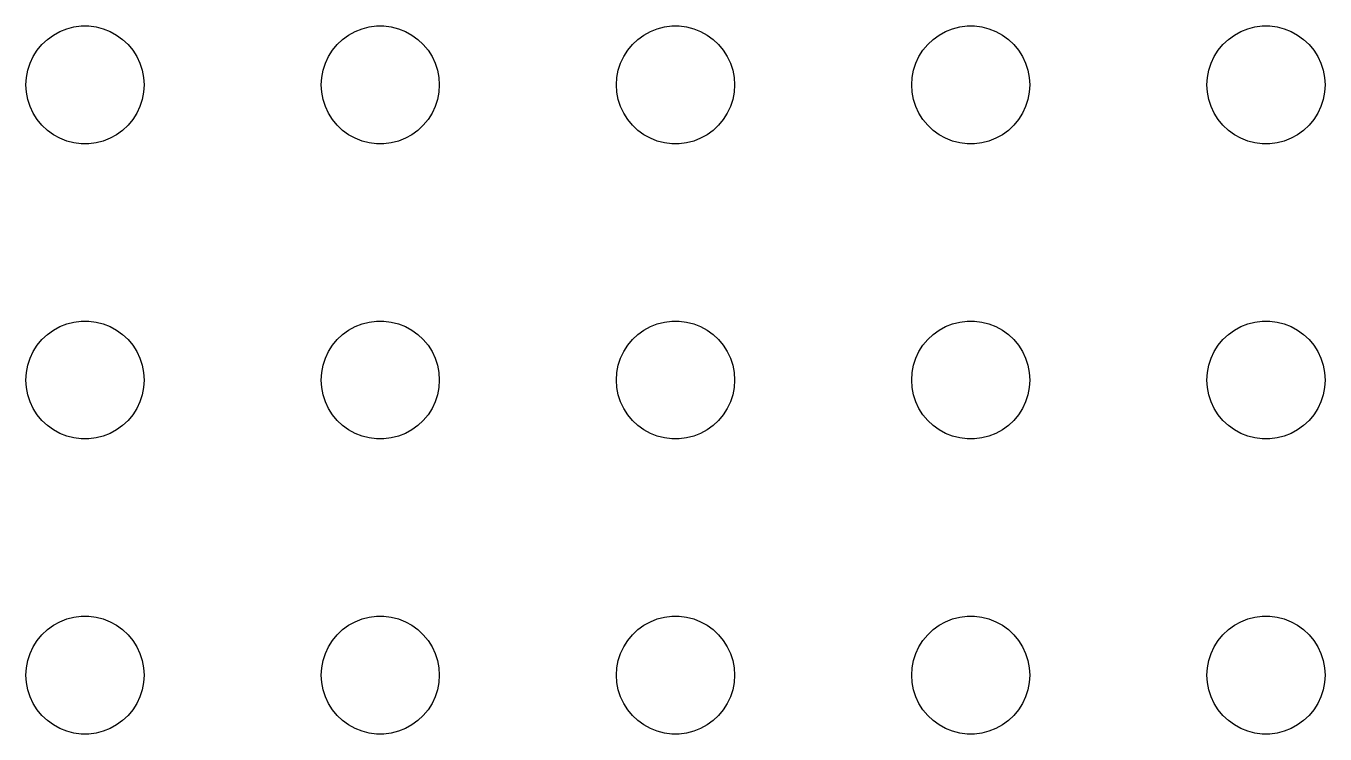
# Model space of a CAD drawing. Header units: metres. Extents: x -134 to 134, y 290 to 736.
# Drawn here: x -69 to -36, y 432 to 450 of the extents above; entities that cross this region are included whole.
import ezdxf

# ---------------------------------------------------------------- set-up
doc = ezdxf.new("R2010")
doc.units = ezdxf.units.M

msp = doc.modelspace()

# ---------------------------------------------------------------- linework, layer by layer
for p, q in [((-68.3037, 449.766), (-68.1387, 449.857)), ((-68.1387, 449.857), (-67.9635, 449.927)), ((-67.9635, 449.927), (-67.7811, 449.973)), ((-67.7811, 449.973), (-67.5942, 449.997)), ((-67.5942, 449.997), (-67.4058, 449.997)), ((-67.4058, 449.997), (-67.2189, 449.973)), ((-67.2189, 449.973), (-67.0365, 449.927)), ((-67.0365, 449.927), (-66.8613, 449.857)), ((-66.8613, 449.857), (-66.6963, 449.766)), ((-60.8037, 449.766), (-60.6387, 449.857)), ((-60.6387, 449.857), (-60.4635, 449.927)), ((-60.4635, 449.927), (-60.2811, 449.973)), ((-60.2811, 449.973), (-60.0942, 449.997)), ((-60.0942, 449.997), (-59.9058, 449.997)), ((-59.9058, 449.997), (-59.7189, 449.973)), ((-59.7189, 449.973), (-59.5365, 449.927)), ((-59.5365, 449.927), (-59.3613, 449.857)), ((-59.3613, 449.857), (-59.1963, 449.766)), ((-53.3037, 449.766), (-53.1387, 449.857)), ((-53.1387, 449.857), (-52.9635, 449.927)), ((-52.9635, 449.927), (-52.7811, 449.973)), ((-52.7811, 449.973), (-52.5942, 449.997)), ((-52.5942, 449.997), (-52.4058, 449.997)), ((-52.4058, 449.997), (-52.2189, 449.973)), ((-52.2189, 449.973), (-52.0365, 449.927)), ((-52.0365, 449.927), (-51.8613, 449.857)), ((-51.8613, 449.857), (-51.6963, 449.766)), ((-45.8037, 449.766), (-45.6387, 449.857)), ((-45.6387, 449.857), (-45.4635, 449.927)), ((-45.4635, 449.927), (-45.2811, 449.973)), ((-45.2811, 449.973), (-45.0942, 449.997)), ((-45.0942, 449.997), (-44.9058, 449.997)), ((-44.9058, 449.997), (-44.7189, 449.973)), ((-44.7189, 449.973), (-44.5365, 449.927)), ((-44.5365, 449.927), (-44.3613, 449.857)), ((-44.3613, 449.857), (-44.1963, 449.766)), ((-38.3037, 449.766), (-38.1387, 449.857)), ((-38.1387, 449.857), (-37.9635, 449.927)), ((-37.9635, 449.927), (-37.7811, 449.973)), ((-37.7811, 449.973), (-37.5942, 449.997)), ((-37.5942, 449.997), (-37.4058, 449.997)), ((-37.4058, 449.997), (-37.2189, 449.973)), ((-37.2189, 449.973), (-37.0365, 449.927)), ((-37.0365, 449.927), (-36.8613, 449.857)), ((-36.8613, 449.857), (-36.6963, 449.766)), ((-68.7135, 449.382), (-68.5934, 449.527)), ((-68.5934, 449.527), (-68.4561, 449.656)), ((-68.4561, 449.656), (-68.3037, 449.766)), ((-66.6963, 449.766), (-66.5439, 449.656)), ((-66.5439, 449.656), (-66.4065, 449.527)), ((-66.4065, 449.527), (-66.2865, 449.382)), ((-61.2135, 449.382), (-61.0934, 449.527)), ((-61.0934, 449.527), (-60.9561, 449.656)), ((-60.9561, 449.656), (-60.8037, 449.766)), ((-59.1963, 449.766), (-59.0439, 449.656)), ((-59.0439, 449.656), (-58.9065, 449.527)), ((-58.9065, 449.527), (-58.7865, 449.382)), ((-53.7135, 449.382), (-53.5934, 449.527)), ((-53.5934, 449.527), (-53.4561, 449.656)), ((-53.4561, 449.656), (-53.3037, 449.766)), ((-51.6963, 449.766), (-51.5439, 449.656)), ((-51.5439, 449.656), (-51.4065, 449.527)), ((-51.4065, 449.527), (-51.2865, 449.382)), ((-46.2135, 449.382), (-46.0934, 449.527)), ((-46.0934, 449.527), (-45.9561, 449.656)), ((-45.9561, 449.656), (-45.8037, 449.766)), ((-44.1963, 449.766), (-44.0439, 449.656)), ((-44.0439, 449.656), (-43.9065, 449.527)), ((-43.9065, 449.527), (-43.7865, 449.382)), ((-38.7135, 449.382), (-38.5934, 449.527)), ((-38.5934, 449.527), (-38.4561, 449.656)), ((-38.4561, 449.656), (-38.3037, 449.766)), ((-36.6963, 449.766), (-36.5439, 449.656)), ((-36.5439, 449.656), (-36.4065, 449.527)), ((-36.4065, 449.527), (-36.2865, 449.382)), ((-68.8947, 449.052), (-68.8145, 449.223)), ((-68.8145, 449.223), (-68.7135, 449.382)), ((-66.2865, 449.382), (-66.1855, 449.223)), ((-66.1855, 449.223), (-66.1053, 449.052)), ((-61.3947, 449.052), (-61.3145, 449.223)), ((-61.3145, 449.223), (-61.2135, 449.382)), ((-58.7865, 449.382), (-58.6855, 449.223)), ((-58.6855, 449.223), (-58.6053, 449.052)), ((-53.8947, 449.052), (-53.8145, 449.223)), ((-53.8145, 449.223), (-53.7135, 449.382)), ((-51.2865, 449.382), (-51.1855, 449.223)), ((-51.1855, 449.223), (-51.1053, 449.052)), ((-46.3947, 449.052), (-46.3145, 449.223)), ((-46.3145, 449.223), (-46.2135, 449.382)), ((-43.7865, 449.382), (-43.6855, 449.223)), ((-43.6855, 449.223), (-43.6053, 449.052)), ((-38.8947, 449.052), (-38.8145, 449.223)), ((-38.8145, 449.223), (-38.7135, 449.382)), ((-36.2865, 449.382), (-36.1855, 449.223)), ((-36.1855, 449.223), (-36.1053, 449.052)), ((-68.9882, 448.688), (-68.9529, 448.873)), ((-68.9529, 448.873), (-68.8947, 449.052)), ((-66.1053, 449.052), (-66.0471, 448.873)), ((-66.0471, 448.873), (-66.0118, 448.688)), ((-61.4882, 448.688), (-61.4529, 448.873)), ((-61.4529, 448.873), (-61.3947, 449.052)), ((-58.6053, 449.052), (-58.5471, 448.873)), ((-58.5471, 448.873), (-58.5118, 448.688)), ((-53.9882, 448.688), (-53.9529, 448.873)), ((-53.9529, 448.873), (-53.8947, 449.052)), ((-51.1053, 449.052), (-51.0471, 448.873)), ((-51.0471, 448.873), (-51.0118, 448.688)), ((-46.4882, 448.688), (-46.4529, 448.873)), ((-46.4529, 448.873), (-46.3947, 449.052)), ((-43.6053, 449.052), (-43.5471, 448.873)), ((-43.5471, 448.873), (-43.5118, 448.688)), ((-38.9882, 448.688), (-38.9529, 448.873)), ((-38.9529, 448.873), (-38.8947, 449.052)), ((-36.1053, 449.052), (-36.0471, 448.873)), ((-36.0471, 448.873), (-36.0118, 448.688)), ((-69, 448.5), (-68.9882, 448.688)), ((-68.9882, 448.312), (-69, 448.5)), ((-66.0118, 448.688), (-66, 448.5)), ((-66, 448.5), (-66.0118, 448.312)), ((-61.5, 448.5), (-61.4882, 448.688)), ((-61.4882, 448.312), (-61.5, 448.5)), ((-58.5118, 448.688), (-58.5, 448.5)), ((-58.5, 448.5), (-58.5118, 448.312)), ((-54, 448.5), (-53.9882, 448.688)), ((-53.9882, 448.312), (-54, 448.5)), ((-51.0118, 448.688), (-51, 448.5)), ((-51, 448.5), (-51.0118, 448.312)), ((-46.5, 448.5), (-46.4882, 448.688)), ((-46.4882, 448.312), (-46.5, 448.5)), ((-43.5118, 448.688), (-43.5, 448.5)), ((-43.5, 448.5), (-43.5118, 448.312)), ((-39, 448.5), (-38.9882, 448.688)), ((-38.9882, 448.312), (-39, 448.5)), ((-36.0118, 448.688), (-36, 448.5)), ((-36, 448.5), (-36.0118, 448.312)), ((-68.9529, 448.127), (-68.9882, 448.312)), ((-66.0118, 448.312), (-66.0471, 448.127)), ((-61.4529, 448.127), (-61.4882, 448.312)), ((-58.5118, 448.312), (-58.5471, 448.127)), ((-53.9529, 448.127), (-53.9882, 448.312)), ((-51.0118, 448.312), (-51.0471, 448.127)), ((-46.4529, 448.127), (-46.4882, 448.312)), ((-43.5118, 448.312), (-43.5471, 448.127)), ((-38.9529, 448.127), (-38.9882, 448.312)), ((-36.0118, 448.312), (-36.0471, 448.127)), ((-68.8947, 447.948), (-68.9529, 448.127)), ((-68.8145, 447.777), (-68.8947, 447.948)), ((-66.1053, 447.948), (-66.1855, 447.777)), ((-66.0471, 448.127), (-66.1053, 447.948)), ((-61.3947, 447.948), (-61.4529, 448.127)), ((-61.3145, 447.777), (-61.3947, 447.948)), ((-58.6053, 447.948), (-58.6855, 447.777)), ((-58.5471, 448.127), (-58.6053, 447.948)), ((-53.8947, 447.948), (-53.9529, 448.127)), ((-53.8145, 447.777), (-53.8947, 447.948)), ((-51.1053, 447.948), (-51.1855, 447.777)), ((-51.0471, 448.127), (-51.1053, 447.948)), ((-46.3947, 447.948), (-46.4529, 448.127)), ((-46.3145, 447.777), (-46.3947, 447.948)), ((-43.6053, 447.948), (-43.6855, 447.777)), ((-43.5471, 448.127), (-43.6053, 447.948)), ((-38.8947, 447.948), (-38.9529, 448.127)), ((-38.8145, 447.777), (-38.8947, 447.948)), ((-36.1053, 447.948), (-36.1855, 447.777)), ((-36.0471, 448.127), (-36.1053, 447.948)), ((-68.7135, 447.618), (-68.8145, 447.777)), ((-68.5934, 447.473), (-68.7135, 447.618)), ((-66.2865, 447.618), (-66.4065, 447.473)), ((-66.1855, 447.777), (-66.2865, 447.618)), ((-61.2135, 447.618), (-61.3145, 447.777)), ((-61.0934, 447.473), (-61.2135, 447.618)), ((-58.7865, 447.618), (-58.9065, 447.473)), ((-58.6855, 447.777), (-58.7865, 447.618)), ((-53.7135, 447.618), (-53.8145, 447.777)), ((-53.5934, 447.473), (-53.7135, 447.618)), ((-51.2865, 447.618), (-51.4065, 447.473)), ((-51.1855, 447.777), (-51.2865, 447.618)), ((-46.2135, 447.618), (-46.3145, 447.777)), ((-46.0934, 447.473), (-46.2135, 447.618)), ((-43.7865, 447.618), (-43.9065, 447.473)), ((-43.6855, 447.777), (-43.7865, 447.618)), ((-38.7135, 447.618), (-38.8145, 447.777)), ((-38.5934, 447.473), (-38.7135, 447.618)), ((-36.2865, 447.618), (-36.4065, 447.473)), ((-36.1855, 447.777), (-36.2865, 447.618)), ((-68.4561, 447.344), (-68.5934, 447.473)), ((-68.3037, 447.234), (-68.4561, 447.344)), ((-68.1387, 447.143), (-68.3037, 447.234)), ((-66.6963, 447.234), (-66.8613, 447.143)), ((-66.5439, 447.344), (-66.6963, 447.234)), ((-66.4065, 447.473), (-66.5439, 447.344)), ((-60.9561, 447.344), (-61.0934, 447.473)), ((-60.8037, 447.234), (-60.9561, 447.344)), ((-60.6387, 447.143), (-60.8037, 447.234)), ((-59.1963, 447.234), (-59.3613, 447.143)), ((-59.0439, 447.344), (-59.1963, 447.234)), ((-58.9065, 447.473), (-59.0439, 447.344)), ((-53.4561, 447.344), (-53.5934, 447.473)), ((-53.3037, 447.234), (-53.4561, 447.344)), ((-53.1387, 447.143), (-53.3037, 447.234)), ((-51.6963, 447.234), (-51.8613, 447.143)), ((-51.5439, 447.344), (-51.6963, 447.234)), ((-51.4065, 447.473), (-51.5439, 447.344)), ((-45.9561, 447.344), (-46.0934, 447.473)), ((-45.8037, 447.234), (-45.9561, 447.344)), ((-45.6387, 447.143), (-45.8037, 447.234)), ((-44.1963, 447.234), (-44.3613, 447.143)), ((-44.0439, 447.344), (-44.1963, 447.234)), ((-43.9065, 447.473), (-44.0439, 447.344)), ((-38.4561, 447.344), (-38.5934, 447.473)), ((-38.3037, 447.234), (-38.4561, 447.344)), ((-38.1387, 447.143), (-38.3037, 447.234)), ((-36.6963, 447.234), (-36.8613, 447.143)), ((-36.5439, 447.344), (-36.6963, 447.234)), ((-36.4065, 447.473), (-36.5439, 447.344)), ((-67.9635, 447.073), (-68.1387, 447.143)), ((-67.7811, 447.027), (-67.9635, 447.073)), ((-67.5942, 447.003), (-67.7811, 447.027)), ((-67.4058, 447.003), (-67.5942, 447.003)), ((-67.2189, 447.027), (-67.4058, 447.003)), ((-67.0365, 447.073), (-67.2189, 447.027)), ((-66.8613, 447.143), (-67.0365, 447.073)), ((-60.4635, 447.073), (-60.6387, 447.143)), ((-60.2811, 447.027), (-60.4635, 447.073)), ((-60.0942, 447.003), (-60.2811, 447.027)), ((-59.9058, 447.003), (-60.0942, 447.003)), ((-59.7189, 447.027), (-59.9058, 447.003)), ((-59.5365, 447.073), (-59.7189, 447.027)), ((-59.3613, 447.143), (-59.5365, 447.073)), ((-52.9635, 447.073), (-53.1387, 447.143)), ((-52.7811, 447.027), (-52.9635, 447.073)), ((-52.5942, 447.003), (-52.7811, 447.027)), ((-52.4058, 447.003), (-52.5942, 447.003)), ((-52.2189, 447.027), (-52.4058, 447.003)), ((-52.0365, 447.073), (-52.2189, 447.027)), ((-51.8613, 447.143), (-52.0365, 447.073)), ((-45.4635, 447.073), (-45.6387, 447.143)), ((-45.2811, 447.027), (-45.4635, 447.073)), ((-45.0942, 447.003), (-45.2811, 447.027)), ((-44.9058, 447.003), (-45.0942, 447.003)), ((-44.7189, 447.027), (-44.9058, 447.003)), ((-44.5365, 447.073), (-44.7189, 447.027)), ((-44.3613, 447.143), (-44.5365, 447.073)), ((-37.9635, 447.073), (-38.1387, 447.143)), ((-37.7811, 447.027), (-37.9635, 447.073)), ((-37.5942, 447.003), (-37.7811, 447.027)), ((-37.4058, 447.003), (-37.5942, 447.003)), ((-37.2189, 447.027), (-37.4058, 447.003)), ((-37.0365, 447.073), (-37.2189, 447.027)), ((-36.8613, 447.143), (-37.0365, 447.073)), ((-68.4561, 442.156), (-68.3037, 442.266)), ((-68.3037, 442.266), (-68.1387, 442.357)), ((-68.1387, 442.357), (-67.9635, 442.427)), ((-67.9635, 442.427), (-67.7811, 442.473)), ((-67.7811, 442.473), (-67.5942, 442.497)), ((-67.5942, 442.497), (-67.4058, 442.497)), ((-67.4058, 442.497), (-67.2189, 442.473)), ((-67.2189, 442.473), (-67.0365, 442.427)), ((-67.0365, 442.427), (-66.8613, 442.357)), ((-66.8613, 442.357), (-66.6963, 442.266)), ((-66.6963, 442.266), (-66.5439, 442.156)), ((-60.9561, 442.156), (-60.8037, 442.266)), ((-60.8037, 442.266), (-60.6387, 442.357)), ((-60.6387, 442.357), (-60.4635, 442.427)), ((-60.4635, 442.427), (-60.2811, 442.473)), ((-60.2811, 442.473), (-60.0942, 442.497)), ((-60.0942, 442.497), (-59.9058, 442.497)), ((-59.9058, 442.497), (-59.7189, 442.473)), ((-59.7189, 442.473), (-59.5365, 442.427)), ((-59.5365, 442.427), (-59.3613, 442.357)), ((-59.3613, 442.357), (-59.1963, 442.266)), ((-59.1963, 442.266), (-59.0439, 442.156)), ((-53.4561, 442.156), (-53.3037, 442.266)), ((-53.3037, 442.266), (-53.1387, 442.357)), ((-53.1387, 442.357), (-52.9635, 442.427)), ((-52.9635, 442.427), (-52.7811, 442.473)), ((-52.7811, 442.473), (-52.5942, 442.497)), ((-52.5942, 442.497), (-52.4058, 442.497)), ((-52.4058, 442.497), (-52.2189, 442.473)), ((-52.2189, 442.473), (-52.0365, 442.427)), ((-52.0365, 442.427), (-51.8613, 442.357)), ((-51.8613, 442.357), (-51.6963, 442.266)), ((-51.6963, 442.266), (-51.5439, 442.156)), ((-45.9561, 442.156), (-45.8037, 442.266)), ((-45.8037, 442.266), (-45.6387, 442.357)), ((-45.6387, 442.357), (-45.4635, 442.427)), ((-45.4635, 442.427), (-45.2811, 442.473)), ((-45.2811, 442.473), (-45.0942, 442.497)), ((-45.0942, 442.497), (-44.9058, 442.497)), ((-44.9058, 442.497), (-44.7189, 442.473)), ((-44.7189, 442.473), (-44.5365, 442.427)), ((-44.5365, 442.427), (-44.3613, 442.357)), ((-44.3613, 442.357), (-44.1963, 442.266)), ((-44.1963, 442.266), (-44.0439, 442.156)), ((-38.4561, 442.156), (-38.3037, 442.266)), ((-38.3037, 442.266), (-38.1387, 442.357)), ((-38.1387, 442.357), (-37.9635, 442.427)), ((-37.9635, 442.427), (-37.7811, 442.473)), ((-37.7811, 442.473), (-37.5942, 442.497)), ((-37.5942, 442.497), (-37.4058, 442.497)), ((-37.4058, 442.497), (-37.2189, 442.473)), ((-37.2189, 442.473), (-37.0365, 442.427)), ((-37.0365, 442.427), (-36.8613, 442.357)), ((-36.8613, 442.357), (-36.6963, 442.266)), ((-36.6963, 442.266), (-36.5439, 442.156)), ((-68.8145, 441.723), (-68.7135, 441.882)), ((-68.7135, 441.882), (-68.5934, 442.027)), ((-68.5934, 442.027), (-68.4561, 442.156)), ((-66.5439, 442.156), (-66.4065, 442.027)), ((-66.4065, 442.027), (-66.2865, 441.882)), ((-66.2865, 441.882), (-66.1855, 441.723)), ((-61.3145, 441.723), (-61.2135, 441.882)), ((-61.2135, 441.882), (-61.0934, 442.027)), ((-61.0934, 442.027), (-60.9561, 442.156)), ((-59.0439, 442.156), (-58.9065, 442.027)), ((-58.9065, 442.027), (-58.7865, 441.882)), ((-58.7865, 441.882), (-58.6855, 441.723)), ((-53.8145, 441.723), (-53.7135, 441.882)), ((-53.7135, 441.882), (-53.5934, 442.027)), ((-53.5934, 442.027), (-53.4561, 442.156)), ((-51.5439, 442.156), (-51.4065, 442.027)), ((-51.4065, 442.027), (-51.2865, 441.882)), ((-51.2865, 441.882), (-51.1855, 441.723)), ((-46.3145, 441.723), (-46.2135, 441.882)), ((-46.2135, 441.882), (-46.0934, 442.027)), ((-46.0934, 442.027), (-45.9561, 442.156)), ((-44.0439, 442.156), (-43.9065, 442.027)), ((-43.9065, 442.027), (-43.7865, 441.882)), ((-43.7865, 441.882), (-43.6855, 441.723)), ((-38.8145, 441.723), (-38.7135, 441.882)), ((-38.7135, 441.882), (-38.5934, 442.027)), ((-38.5934, 442.027), (-38.4561, 442.156)), ((-36.5439, 442.156), (-36.4065, 442.027)), ((-36.4065, 442.027), (-36.2865, 441.882)), ((-36.2865, 441.882), (-36.1855, 441.723)), ((-68.9529, 441.373), (-68.8947, 441.552)), ((-68.8947, 441.552), (-68.8145, 441.723)), ((-66.1855, 441.723), (-66.1053, 441.552)), ((-66.1053, 441.552), (-66.0471, 441.373)), ((-61.4529, 441.373), (-61.3947, 441.552)), ((-61.3947, 441.552), (-61.3145, 441.723)), ((-58.6855, 441.723), (-58.6053, 441.552)), ((-58.6053, 441.552), (-58.5471, 441.373)), ((-53.9529, 441.373), (-53.8947, 441.552)), ((-53.8947, 441.552), (-53.8145, 441.723)), ((-51.1855, 441.723), (-51.1053, 441.552)), ((-51.1053, 441.552), (-51.0471, 441.373)), ((-46.4529, 441.373), (-46.3947, 441.552)), ((-46.3947, 441.552), (-46.3145, 441.723)), ((-43.6855, 441.723), (-43.6053, 441.552)), ((-43.6053, 441.552), (-43.5471, 441.373)), ((-38.9529, 441.373), (-38.8947, 441.552)), ((-38.8947, 441.552), (-38.8145, 441.723)), ((-36.1855, 441.723), (-36.1053, 441.552)), ((-36.1053, 441.552), (-36.0471, 441.373)), ((-68.9882, 441.188), (-68.9529, 441.373)), ((-66.0471, 441.373), (-66.0118, 441.188)), ((-61.4882, 441.188), (-61.4529, 441.373)), ((-58.5471, 441.373), (-58.5118, 441.188)), ((-53.9882, 441.188), (-53.9529, 441.373)), ((-51.0471, 441.373), (-51.0118, 441.188)), ((-46.4882, 441.188), (-46.4529, 441.373)), ((-43.5471, 441.373), (-43.5118, 441.188)), ((-38.9882, 441.188), (-38.9529, 441.373)), ((-36.0471, 441.373), (-36.0118, 441.188)), ((-69, 441), (-68.9882, 441.188)), ((-68.9882, 440.812), (-69, 441)), ((-66.0118, 441.188), (-66, 441)), ((-66, 441), (-66.0118, 440.812)), ((-61.5, 441), (-61.4882, 441.188)), ((-61.4882, 440.812), (-61.5, 441)), ((-58.5118, 441.188), (-58.5, 441)), ((-58.5, 441), (-58.5118, 440.812)), ((-54, 441), (-53.9882, 441.188)), ((-53.9882, 440.812), (-54, 441)), ((-51.0118, 441.188), (-51, 441)), ((-51, 441), (-51.0118, 440.812)), ((-46.5, 441), (-46.4882, 441.188)), ((-46.4882, 440.812), (-46.5, 441)), ((-43.5118, 441.188), (-43.5, 441)), ((-43.5, 441), (-43.5118, 440.812)), ((-39, 441), (-38.9882, 441.188)), ((-38.9882, 440.812), (-39, 441)), ((-36.0118, 441.188), (-36, 441)), ((-36, 441), (-36.0118, 440.812)), ((-68.9529, 440.627), (-68.9882, 440.812)), ((-68.8947, 440.448), (-68.9529, 440.627)), ((-66.0471, 440.627), (-66.1053, 440.448)), ((-66.0118, 440.812), (-66.0471, 440.627)), ((-61.4529, 440.627), (-61.4882, 440.812)), ((-61.3947, 440.448), (-61.4529, 440.627)), ((-58.5471, 440.627), (-58.6053, 440.448)), ((-58.5118, 440.812), (-58.5471, 440.627)), ((-53.9529, 440.627), (-53.9882, 440.812)), ((-53.8947, 440.448), (-53.9529, 440.627)), ((-51.0471, 440.627), (-51.1053, 440.448)), ((-51.0118, 440.812), (-51.0471, 440.627)), ((-46.4529, 440.627), (-46.4882, 440.812)), ((-46.3947, 440.448), (-46.4529, 440.627)), ((-43.5471, 440.627), (-43.6053, 440.448)), ((-43.5118, 440.812), (-43.5471, 440.627)), ((-38.9529, 440.627), (-38.9882, 440.812)), ((-38.8947, 440.448), (-38.9529, 440.627)), ((-36.0471, 440.627), (-36.1053, 440.448)), ((-36.0118, 440.812), (-36.0471, 440.627)), ((-68.8145, 440.277), (-68.8947, 440.448)), ((-68.7135, 440.118), (-68.8145, 440.277)), ((-66.1855, 440.277), (-66.2865, 440.118)), ((-66.1053, 440.448), (-66.1855, 440.277)), ((-61.3145, 440.277), (-61.3947, 440.448)), ((-61.2135, 440.118), (-61.3145, 440.277)), ((-58.6855, 440.277), (-58.7865, 440.118)), ((-58.6053, 440.448), (-58.6855, 440.277)), ((-53.8145, 440.277), (-53.8947, 440.448)), ((-53.7135, 440.118), (-53.8145, 440.277)), ((-51.1855, 440.277), (-51.2865, 440.118)), ((-51.1053, 440.448), (-51.1855, 440.277)), ((-46.3145, 440.277), (-46.3947, 440.448)), ((-46.2135, 440.118), (-46.3145, 440.277)), ((-43.6855, 440.277), (-43.7865, 440.118)), ((-43.6053, 440.448), (-43.6855, 440.277)), ((-38.8145, 440.277), (-38.8947, 440.448)), ((-38.7135, 440.118), (-38.8145, 440.277)), ((-36.1855, 440.277), (-36.2865, 440.118)), ((-36.1053, 440.448), (-36.1855, 440.277)), ((-68.5934, 439.973), (-68.7135, 440.118)), ((-68.4561, 439.844), (-68.5934, 439.973)), ((-66.4065, 439.973), (-66.5439, 439.844)), ((-66.2865, 440.118), (-66.4065, 439.973)), ((-61.0934, 439.973), (-61.2135, 440.118)), ((-60.9561, 439.844), (-61.0934, 439.973)), ((-58.9065, 439.973), (-59.0439, 439.844)), ((-58.7865, 440.118), (-58.9065, 439.973)), ((-53.5934, 439.973), (-53.7135, 440.118)), ((-53.4561, 439.844), (-53.5934, 439.973)), ((-51.4065, 439.973), (-51.5439, 439.844)), ((-51.2865, 440.118), (-51.4065, 439.973)), ((-46.0934, 439.973), (-46.2135, 440.118)), ((-45.9561, 439.844), (-46.0934, 439.973)), ((-43.9065, 439.973), (-44.0439, 439.844)), ((-43.7865, 440.118), (-43.9065, 439.973)), ((-38.5934, 439.973), (-38.7135, 440.118)), ((-38.4561, 439.844), (-38.5934, 439.973)), ((-36.4065, 439.973), (-36.5439, 439.844)), ((-36.2865, 440.118), (-36.4065, 439.973)), ((-68.3037, 439.734), (-68.4561, 439.844)), ((-68.1387, 439.643), (-68.3037, 439.734)), ((-67.9635, 439.573), (-68.1387, 439.643)), ((-67.7811, 439.527), (-67.9635, 439.573)), ((-67.0365, 439.573), (-67.2189, 439.527)), ((-66.8613, 439.643), (-67.0365, 439.573)), ((-66.6963, 439.734), (-66.8613, 439.643)), ((-66.5439, 439.844), (-66.6963, 439.734)), ((-60.8037, 439.734), (-60.9561, 439.844)), ((-60.6387, 439.643), (-60.8037, 439.734)), ((-60.4635, 439.573), (-60.6387, 439.643)), ((-60.2811, 439.527), (-60.4635, 439.573)), ((-59.5365, 439.573), (-59.7189, 439.527)), ((-59.3613, 439.643), (-59.5365, 439.573)), ((-59.1963, 439.734), (-59.3613, 439.643)), ((-59.0439, 439.844), (-59.1963, 439.734)), ((-53.3037, 439.734), (-53.4561, 439.844)), ((-53.1387, 439.643), (-53.3037, 439.734)), ((-52.9635, 439.573), (-53.1387, 439.643)), ((-52.7811, 439.527), (-52.9635, 439.573)), ((-52.0365, 439.573), (-52.2189, 439.527)), ((-51.8613, 439.643), (-52.0365, 439.573)), ((-51.6963, 439.734), (-51.8613, 439.643)), ((-51.5439, 439.844), (-51.6963, 439.734)), ((-45.8037, 439.734), (-45.9561, 439.844)), ((-45.6387, 439.643), (-45.8037, 439.734)), ((-45.4635, 439.573), (-45.6387, 439.643)), ((-45.2811, 439.527), (-45.4635, 439.573)), ((-44.5365, 439.573), (-44.7189, 439.527)), ((-44.3613, 439.643), (-44.5365, 439.573)), ((-44.1963, 439.734), (-44.3613, 439.643)), ((-44.0439, 439.844), (-44.1963, 439.734)), ((-38.3037, 439.734), (-38.4561, 439.844)), ((-38.1387, 439.643), (-38.3037, 439.734)), ((-37.9635, 439.573), (-38.1387, 439.643)), ((-37.7811, 439.527), (-37.9635, 439.573)), ((-37.0365, 439.573), (-37.2189, 439.527)), ((-36.8613, 439.643), (-37.0365, 439.573)), ((-36.6963, 439.734), (-36.8613, 439.643)), ((-36.5439, 439.844), (-36.6963, 439.734)), ((-67.5942, 439.503), (-67.7811, 439.527)), ((-67.4058, 439.503), (-67.5942, 439.503)), ((-67.2189, 439.527), (-67.4058, 439.503)), ((-60.0942, 439.503), (-60.2811, 439.527)), ((-59.9058, 439.503), (-60.0942, 439.503)), ((-59.7189, 439.527), (-59.9058, 439.503)), ((-52.5942, 439.503), (-52.7811, 439.527)), ((-52.4058, 439.503), (-52.5942, 439.503)), ((-52.2189, 439.527), (-52.4058, 439.503)), ((-45.0942, 439.503), (-45.2811, 439.527)), ((-44.9058, 439.503), (-45.0942, 439.503)), ((-44.7189, 439.527), (-44.9058, 439.503)), ((-37.5942, 439.503), (-37.7811, 439.527)), ((-37.4058, 439.503), (-37.5942, 439.503)), ((-37.2189, 439.527), (-37.4058, 439.503)), ((-67.9635, 434.927), (-67.7811, 434.973)), ((-67.7811, 434.973), (-67.5942, 434.997)), ((-67.5942, 434.997), (-67.4058, 434.997)), ((-67.4058, 434.997), (-67.2189, 434.973)), ((-67.2189, 434.973), (-67.0365, 434.927)), ((-60.4635, 434.927), (-60.2811, 434.973)), ((-60.2811, 434.973), (-60.0942, 434.997)), ((-60.0942, 434.997), (-59.9058, 434.997)), ((-59.9058, 434.997), (-59.7189, 434.973)), ((-59.7189, 434.973), (-59.5365, 434.927)), ((-52.9635, 434.927), (-52.7811, 434.973)), ((-52.7811, 434.973), (-52.5942, 434.997)), ((-52.5942, 434.997), (-52.4058, 434.997)), ((-52.4058, 434.997), (-52.2189, 434.973)), ((-52.2189, 434.973), (-52.0365, 434.927)), ((-45.4635, 434.927), (-45.2811, 434.973)), ((-45.2811, 434.973), (-45.0942, 434.997)), ((-45.0942, 434.997), (-44.9058, 434.997)), ((-44.9058, 434.997), (-44.7189, 434.973)), ((-44.7189, 434.973), (-44.5365, 434.927)), ((-37.9635, 434.927), (-37.7811, 434.973)), ((-37.7811, 434.973), (-37.5942, 434.997)), ((-37.5942, 434.997), (-37.4058, 434.997)), ((-37.4058, 434.997), (-37.2189, 434.973)), ((-37.2189, 434.973), (-37.0365, 434.927)), ((-68.5934, 434.527), (-68.4561, 434.656)), ((-68.4561, 434.656), (-68.3037, 434.766)), ((-68.3037, 434.766), (-68.1387, 434.857)), ((-68.1387, 434.857), (-67.9635, 434.927)), ((-67.0365, 434.927), (-66.8613, 434.857)), ((-66.8613, 434.857), (-66.6963, 434.766)), ((-66.6963, 434.766), (-66.5439, 434.656)), ((-66.5439, 434.656), (-66.4065, 434.527)), ((-61.0934, 434.527), (-60.9561, 434.656)), ((-60.9561, 434.656), (-60.8037, 434.766)), ((-60.8037, 434.766), (-60.6387, 434.857)), ((-60.6387, 434.857), (-60.4635, 434.927)), ((-59.5365, 434.927), (-59.3613, 434.857)), ((-59.3613, 434.857), (-59.1963, 434.766)), ((-59.1963, 434.766), (-59.0439, 434.656)), ((-59.0439, 434.656), (-58.9065, 434.527)), ((-53.5934, 434.527), (-53.4561, 434.656)), ((-53.4561, 434.656), (-53.3037, 434.766)), ((-53.3037, 434.766), (-53.1387, 434.857)), ((-53.1387, 434.857), (-52.9635, 434.927)), ((-52.0365, 434.927), (-51.8613, 434.857)), ((-51.8613, 434.857), (-51.6963, 434.766)), ((-51.6963, 434.766), (-51.5439, 434.656)), ((-51.5439, 434.656), (-51.4065, 434.527)), ((-46.0934, 434.527), (-45.9561, 434.656)), ((-45.9561, 434.656), (-45.8037, 434.766)), ((-45.8037, 434.766), (-45.6387, 434.857)), ((-45.6387, 434.857), (-45.4635, 434.927)), ((-44.5365, 434.927), (-44.3613, 434.857)), ((-44.3613, 434.857), (-44.1963, 434.766)), ((-44.1963, 434.766), (-44.0439, 434.656)), ((-44.0439, 434.656), (-43.9065, 434.527)), ((-38.5934, 434.527), (-38.4561, 434.656)), ((-38.4561, 434.656), (-38.3037, 434.766)), ((-38.3037, 434.766), (-38.1387, 434.857)), ((-38.1387, 434.857), (-37.9635, 434.927)), ((-37.0365, 434.927), (-36.8613, 434.857)), ((-36.8613, 434.857), (-36.6963, 434.766)), ((-36.6963, 434.766), (-36.5439, 434.656)), ((-36.5439, 434.656), (-36.4065, 434.527)), ((-68.8145, 434.223), (-68.7135, 434.382)), ((-68.7135, 434.382), (-68.5934, 434.527)), ((-66.4065, 434.527), (-66.2865, 434.382)), ((-66.2865, 434.382), (-66.1855, 434.223)), ((-61.3145, 434.223), (-61.2135, 434.382)), ((-61.2135, 434.382), (-61.0934, 434.527)), ((-58.9065, 434.527), (-58.7865, 434.382)), ((-58.7865, 434.382), (-58.6855, 434.223)), ((-53.8145, 434.223), (-53.7135, 434.382)), ((-53.7135, 434.382), (-53.5934, 434.527)), ((-51.4065, 434.527), (-51.2865, 434.382)), ((-51.2865, 434.382), (-51.1855, 434.223)), ((-46.3145, 434.223), (-46.2135, 434.382)), ((-46.2135, 434.382), (-46.0934, 434.527)), ((-43.9065, 434.527), (-43.7865, 434.382)), ((-43.7865, 434.382), (-43.6855, 434.223)), ((-38.8145, 434.223), (-38.7135, 434.382)), ((-38.7135, 434.382), (-38.5934, 434.527)), ((-36.4065, 434.527), (-36.2865, 434.382)), ((-36.2865, 434.382), (-36.1855, 434.223)), ((-68.9529, 433.873), (-68.8947, 434.052)), ((-68.8947, 434.052), (-68.8145, 434.223)), ((-66.1855, 434.223), (-66.1053, 434.052)), ((-66.1053, 434.052), (-66.0471, 433.873)), ((-61.4529, 433.873), (-61.3947, 434.052)), ((-61.3947, 434.052), (-61.3145, 434.223)), ((-58.6855, 434.223), (-58.6053, 434.052)), ((-58.6053, 434.052), (-58.5471, 433.873)), ((-53.9529, 433.873), (-53.8947, 434.052)), ((-53.8947, 434.052), (-53.8145, 434.223)), ((-51.1855, 434.223), (-51.1053, 434.052)), ((-51.1053, 434.052), (-51.0471, 433.873)), ((-46.4529, 433.873), (-46.3947, 434.052)), ((-46.3947, 434.052), (-46.3145, 434.223)), ((-43.6855, 434.223), (-43.6053, 434.052)), ((-43.6053, 434.052), (-43.5471, 433.873)), ((-38.9529, 433.873), (-38.8947, 434.052)), ((-38.8947, 434.052), (-38.8145, 434.223)), ((-36.1855, 434.223), (-36.1053, 434.052)), ((-36.1053, 434.052), (-36.0471, 433.873)), ((-69, 433.5), (-68.9882, 433.688)), ((-68.9882, 433.688), (-68.9529, 433.873)), ((-66.0471, 433.873), (-66.0118, 433.688)), ((-66.0118, 433.688), (-66, 433.5)), ((-61.5, 433.5), (-61.4882, 433.688)), ((-61.4882, 433.688), (-61.4529, 433.873)), ((-58.5471, 433.873), (-58.5118, 433.688)), ((-58.5118, 433.688), (-58.5, 433.5)), ((-54, 433.5), (-53.9882, 433.688)), ((-53.9882, 433.688), (-53.9529, 433.873)), ((-51.0471, 433.873), (-51.0118, 433.688)), ((-51.0118, 433.688), (-51, 433.5)), ((-46.5, 433.5), (-46.4882, 433.688)), ((-46.4882, 433.688), (-46.4529, 433.873)), ((-43.5471, 433.873), (-43.5118, 433.688)), ((-43.5118, 433.688), (-43.5, 433.5)), ((-39, 433.5), (-38.9882, 433.688)), ((-38.9882, 433.688), (-38.9529, 433.873)), ((-36.0471, 433.873), (-36.0118, 433.688)), ((-36.0118, 433.688), (-36, 433.5)), ((-68.9882, 433.312), (-69, 433.5)), ((-68.9529, 433.127), (-68.9882, 433.312)), ((-66.0118, 433.312), (-66.0471, 433.127)), ((-66, 433.5), (-66.0118, 433.312)), ((-61.4882, 433.312), (-61.5, 433.5)), ((-61.4529, 433.127), (-61.4882, 433.312)), ((-58.5118, 433.312), (-58.5471, 433.127)), ((-58.5, 433.5), (-58.5118, 433.312)), ((-53.9882, 433.312), (-54, 433.5)), ((-53.9529, 433.127), (-53.9882, 433.312)), ((-51.0118, 433.312), (-51.0471, 433.127)), ((-51, 433.5), (-51.0118, 433.312)), ((-46.4882, 433.312), (-46.5, 433.5)), ((-46.4529, 433.127), (-46.4882, 433.312)), ((-43.5118, 433.312), (-43.5471, 433.127)), ((-43.5, 433.5), (-43.5118, 433.312)), ((-38.9882, 433.312), (-39, 433.5)), ((-38.9529, 433.127), (-38.9882, 433.312)), ((-36.0118, 433.312), (-36.0471, 433.127)), ((-36, 433.5), (-36.0118, 433.312)), ((-68.8947, 432.948), (-68.9529, 433.127)), ((-66.0471, 433.127), (-66.1053, 432.948)), ((-61.3947, 432.948), (-61.4529, 433.127)), ((-58.5471, 433.127), (-58.6053, 432.948)), ((-53.8947, 432.948), (-53.9529, 433.127)), ((-51.0471, 433.127), (-51.1053, 432.948)), ((-46.3947, 432.948), (-46.4529, 433.127)), ((-43.5471, 433.127), (-43.6053, 432.948)), ((-38.8947, 432.948), (-38.9529, 433.127)), ((-36.0471, 433.127), (-36.1053, 432.948)), ((-68.8145, 432.777), (-68.8947, 432.948)), ((-68.7135, 432.618), (-68.8145, 432.777)), ((-66.1855, 432.777), (-66.2865, 432.618)), ((-66.1053, 432.948), (-66.1855, 432.777)), ((-61.3145, 432.777), (-61.3947, 432.948)), ((-61.2135, 432.618), (-61.3145, 432.777)), ((-58.6855, 432.777), (-58.7865, 432.618)), ((-58.6053, 432.948), (-58.6855, 432.777)), ((-53.8145, 432.777), (-53.8947, 432.948)), ((-53.7135, 432.618), (-53.8145, 432.777)), ((-51.1855, 432.777), (-51.2865, 432.618)), ((-51.1053, 432.948), (-51.1855, 432.777)), ((-46.3145, 432.777), (-46.3947, 432.948)), ((-46.2135, 432.618), (-46.3145, 432.777)), ((-43.6855, 432.777), (-43.7865, 432.618)), ((-43.6053, 432.948), (-43.6855, 432.777)), ((-38.8145, 432.777), (-38.8947, 432.948)), ((-38.7135, 432.618), (-38.8145, 432.777)), ((-36.1855, 432.777), (-36.2865, 432.618)), ((-36.1053, 432.948), (-36.1855, 432.777)), ((-68.5934, 432.473), (-68.7135, 432.618)), ((-68.4561, 432.344), (-68.5934, 432.473)), ((-68.3037, 432.234), (-68.4561, 432.344)), ((-66.5439, 432.344), (-66.6963, 432.234)), ((-66.4065, 432.473), (-66.5439, 432.344)), ((-66.2865, 432.618), (-66.4065, 432.473)), ((-61.0934, 432.473), (-61.2135, 432.618)), ((-60.9561, 432.344), (-61.0934, 432.473)), ((-60.8037, 432.234), (-60.9561, 432.344)), ((-59.0439, 432.344), (-59.1963, 432.234)), ((-58.9065, 432.473), (-59.0439, 432.344)), ((-58.7865, 432.618), (-58.9065, 432.473)), ((-53.5934, 432.473), (-53.7135, 432.618)), ((-53.4561, 432.344), (-53.5934, 432.473)), ((-53.3037, 432.234), (-53.4561, 432.344)), ((-51.5439, 432.344), (-51.6963, 432.234)), ((-51.4065, 432.473), (-51.5439, 432.344)), ((-51.2865, 432.618), (-51.4065, 432.473)), ((-46.0934, 432.473), (-46.2135, 432.618)), ((-45.9561, 432.344), (-46.0934, 432.473)), ((-45.8037, 432.234), (-45.9561, 432.344)), ((-44.0439, 432.344), (-44.1963, 432.234)), ((-43.9065, 432.473), (-44.0439, 432.344)), ((-43.7865, 432.618), (-43.9065, 432.473)), ((-38.5934, 432.473), (-38.7135, 432.618)), ((-38.4561, 432.344), (-38.5934, 432.473)), ((-38.3037, 432.234), (-38.4561, 432.344)), ((-36.5439, 432.344), (-36.6963, 432.234)), ((-36.4065, 432.473), (-36.5439, 432.344)), ((-36.2865, 432.618), (-36.4065, 432.473)), ((-68.1387, 432.143), (-68.3037, 432.234)), ((-67.9635, 432.073), (-68.1387, 432.143)), ((-67.7811, 432.027), (-67.9635, 432.073)), ((-67.5942, 432.003), (-67.7811, 432.027)), ((-67.4058, 432.003), (-67.5942, 432.003)), ((-67.2189, 432.027), (-67.4058, 432.003)), ((-67.0365, 432.073), (-67.2189, 432.027)), ((-66.8613, 432.143), (-67.0365, 432.073)), ((-66.6963, 432.234), (-66.8613, 432.143)), ((-60.6387, 432.143), (-60.8037, 432.234)), ((-60.4635, 432.073), (-60.6387, 432.143)), ((-60.2811, 432.027), (-60.4635, 432.073)), ((-60.0942, 432.003), (-60.2811, 432.027)), ((-59.9058, 432.003), (-60.0942, 432.003)), ((-59.7189, 432.027), (-59.9058, 432.003)), ((-59.5365, 432.073), (-59.7189, 432.027)), ((-59.3613, 432.143), (-59.5365, 432.073)), ((-59.1963, 432.234), (-59.3613, 432.143)), ((-53.1387, 432.143), (-53.3037, 432.234)), ((-52.9635, 432.073), (-53.1387, 432.143)), ((-52.7811, 432.027), (-52.9635, 432.073)), ((-52.5942, 432.003), (-52.7811, 432.027)), ((-52.4058, 432.003), (-52.5942, 432.003)), ((-52.2189, 432.027), (-52.4058, 432.003)), ((-52.0365, 432.073), (-52.2189, 432.027)), ((-51.8613, 432.143), (-52.0365, 432.073)), ((-51.6963, 432.234), (-51.8613, 432.143)), ((-45.6387, 432.143), (-45.8037, 432.234)), ((-45.4635, 432.073), (-45.6387, 432.143)), ((-45.2811, 432.027), (-45.4635, 432.073)), ((-45.0942, 432.003), (-45.2811, 432.027)), ((-44.9058, 432.003), (-45.0942, 432.003)), ((-44.7189, 432.027), (-44.9058, 432.003)), ((-44.5365, 432.073), (-44.7189, 432.027)), ((-44.3613, 432.143), (-44.5365, 432.073)), ((-44.1963, 432.234), (-44.3613, 432.143)), ((-38.1387, 432.143), (-38.3037, 432.234)), ((-37.9635, 432.073), (-38.1387, 432.143)), ((-37.7811, 432.027), (-37.9635, 432.073)), ((-37.5942, 432.003), (-37.7811, 432.027)), ((-37.4058, 432.003), (-37.5942, 432.003)), ((-37.2189, 432.027), (-37.4058, 432.003)), ((-37.0365, 432.073), (-37.2189, 432.027)), ((-36.8613, 432.143), (-37.0365, 432.073)), ((-36.6963, 432.234), (-36.8613, 432.143))]:
    msp.add_line(p, q)

doc.saveas('drawing.dxf')
